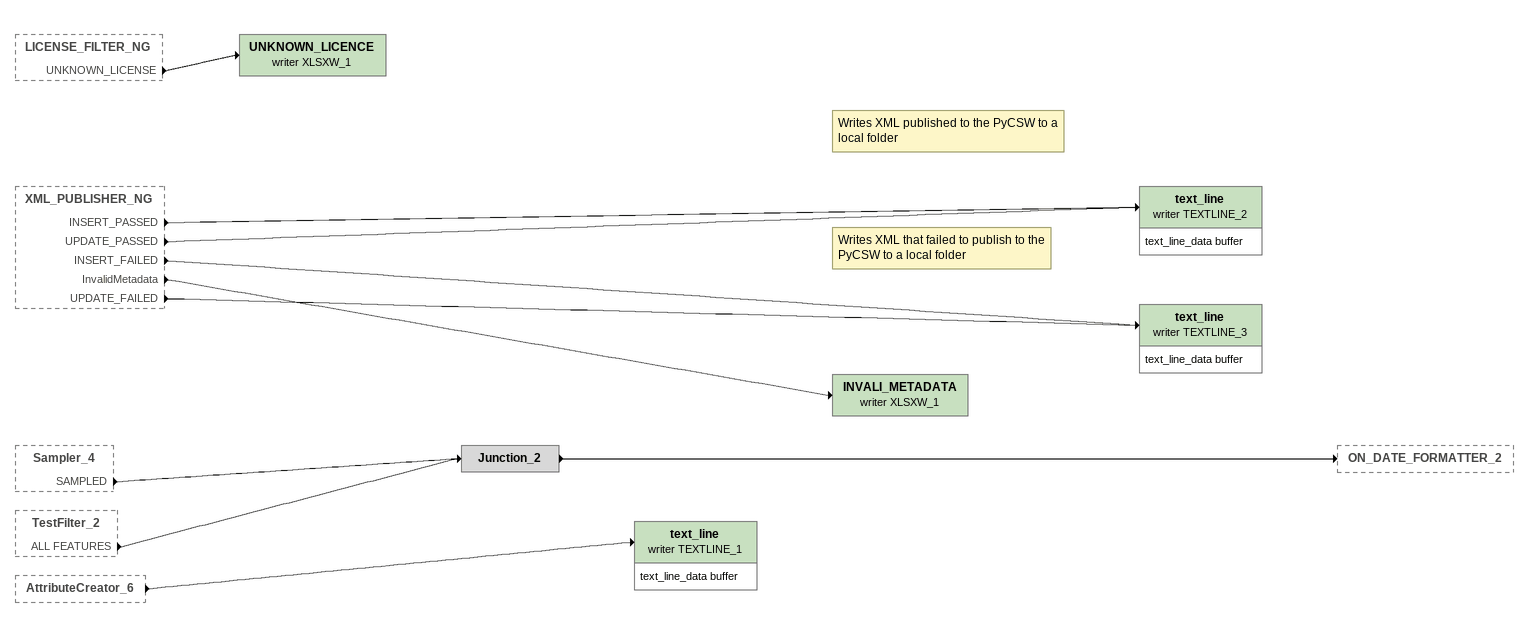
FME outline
LICENSE_FILTER_NG [outside]
    UNKNOWN_LICENSE -> UNKNOWN_LICENCE (writer XLSXW_1)
XML_PUBLISHER_NG [outside]
    INSERT_PASSED -> text_line (writer TEXTLINE_2)
    UPDATE_PASSED -> text_line (writer TEXTLINE_2)
    INSERT_FAILED -> text_line (writer TEXTLINE_3)
    InvalidMetadata -> INVALI_METADATA (writer XLSXW_1)
    UPDATE_FAILED -> text_line (writer TEXTLINE_3)
Sampler_4 [outside]
    SAMPLED -> Junction_2
TestFilter_2 [outside]
    ALL FEATURES -> Junction_2
AttributeCreator_6 [outside]
    -> text_line (writer TEXTLINE_1)
Note: Writes XML published to the PyCSW to a local folder
text_line (writer TEXTLINE_2)
    attributes: text_line_data buffer
Note: Writes XML that failed to publish to the PyCSW to a local folder
text_line (writer TEXTLINE_3)
    attributes: text_line_data buffer
INVALI_METADATA (writer XLSXW_1)
Junction_2
    -> ON_DATE_FORMATTER_2
text_line (writer TEXTLINE_1)
    attributes: text_line_data buffer
UNKNOWN_LICENCE (writer XLSXW_1)
